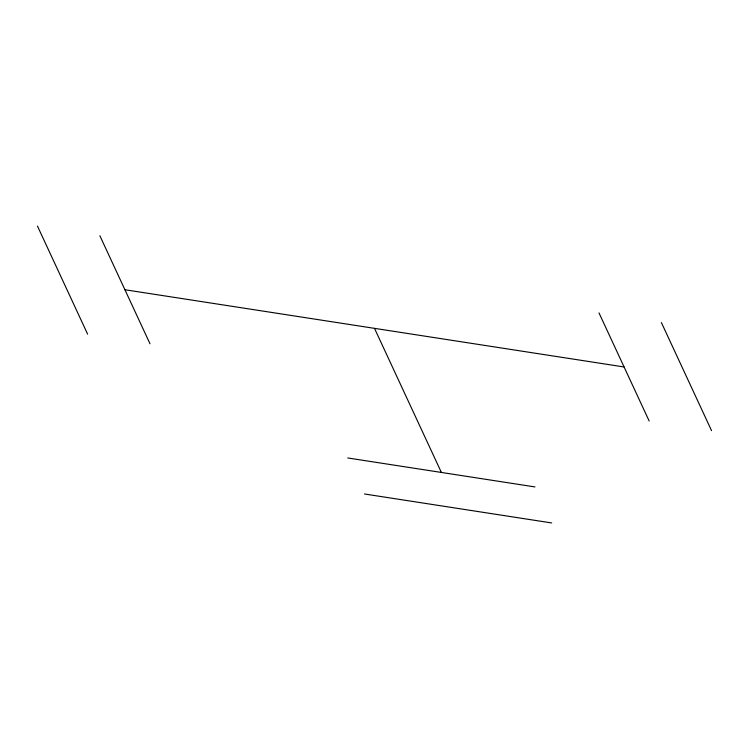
<?xml version="1.0" encoding="UTF-8"?>
<svg xmlns="http://www.w3.org/2000/svg" width="749" height="749" viewBox="0 0 749 749"><rect width="100%" height="100%" fill="white"/><g stroke="black" fill="none" stroke-linecap="round" stroke-linejoin="round"><path stroke-width="1.12" d="M124.924 289.741L624.076 366.963M347.779 457.967L534.964 486.925M364.501 493.984L551.685 522.942M661.395 322.576L711.55 430.647M599.003 312.923L649.158 420.994M374.5 328.352L441.376 472.441M99.842 235.71L149.997 343.772M37.45 226.058L87.605 334.12"/></g></svg>
